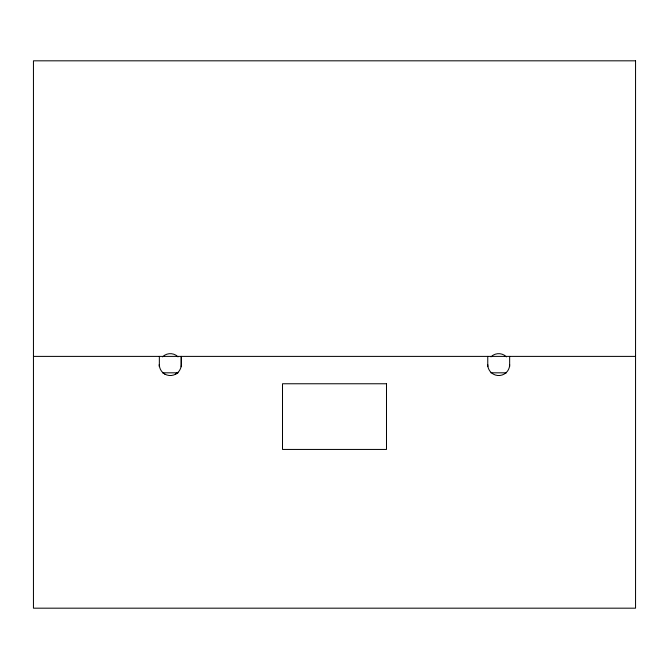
<?xml version="1.0" encoding="UTF-8"?>
<svg xmlns="http://www.w3.org/2000/svg" width="669" height="669" viewBox="0 0 669 669"><rect width="100%" height="100%" fill="white"/><g stroke="black" fill="none" stroke-linecap="round" stroke-linejoin="round"><path stroke-width="1" d="M159.347 366.303L159.347 364.446A10.947 10.947 0 0 0 162.433 372.232L164.674 374.004A10.947 10.947 0 0 0 175.763 374.088L177.419 372.817M162.55 356.861L164.817 355.122A10.947 10.947 0 0 1 175.763 355.122L178.029 356.861M490.971 356.861L493.237 355.122A10.947 10.947 0 0 1 504.183 355.122L506.45 356.861M175.621 374.163L177.912 372.457A10.947 10.947 0 0 0 181.24 364.764L181.24 356.393L181.24 366.779M33.45 356.393L635.55 356.393M162.475 372.817L178.113 372.817M490.887 372.817L506.525 372.817M163.161 372.817L164.817 374.088M509.653 356.393L509.653 366.654M487.76 356.393L487.76 366.654M159.347 356.393L159.347 366.654M509.653 364.605A10.947 10.947 0 0 1 506.45 372.349L504.183 374.088A10.947 10.947 0 0 1 493.237 374.088L490.971 372.349A10.947 10.947 0 0 1 487.76 364.605M635.55 60.82L33.45 60.82L33.45 608.18L635.55 608.18L635.55 60.82M386.498 383.763L282.502 383.763L282.502 449.443L386.498 449.443L386.498 383.763"/></g></svg>
